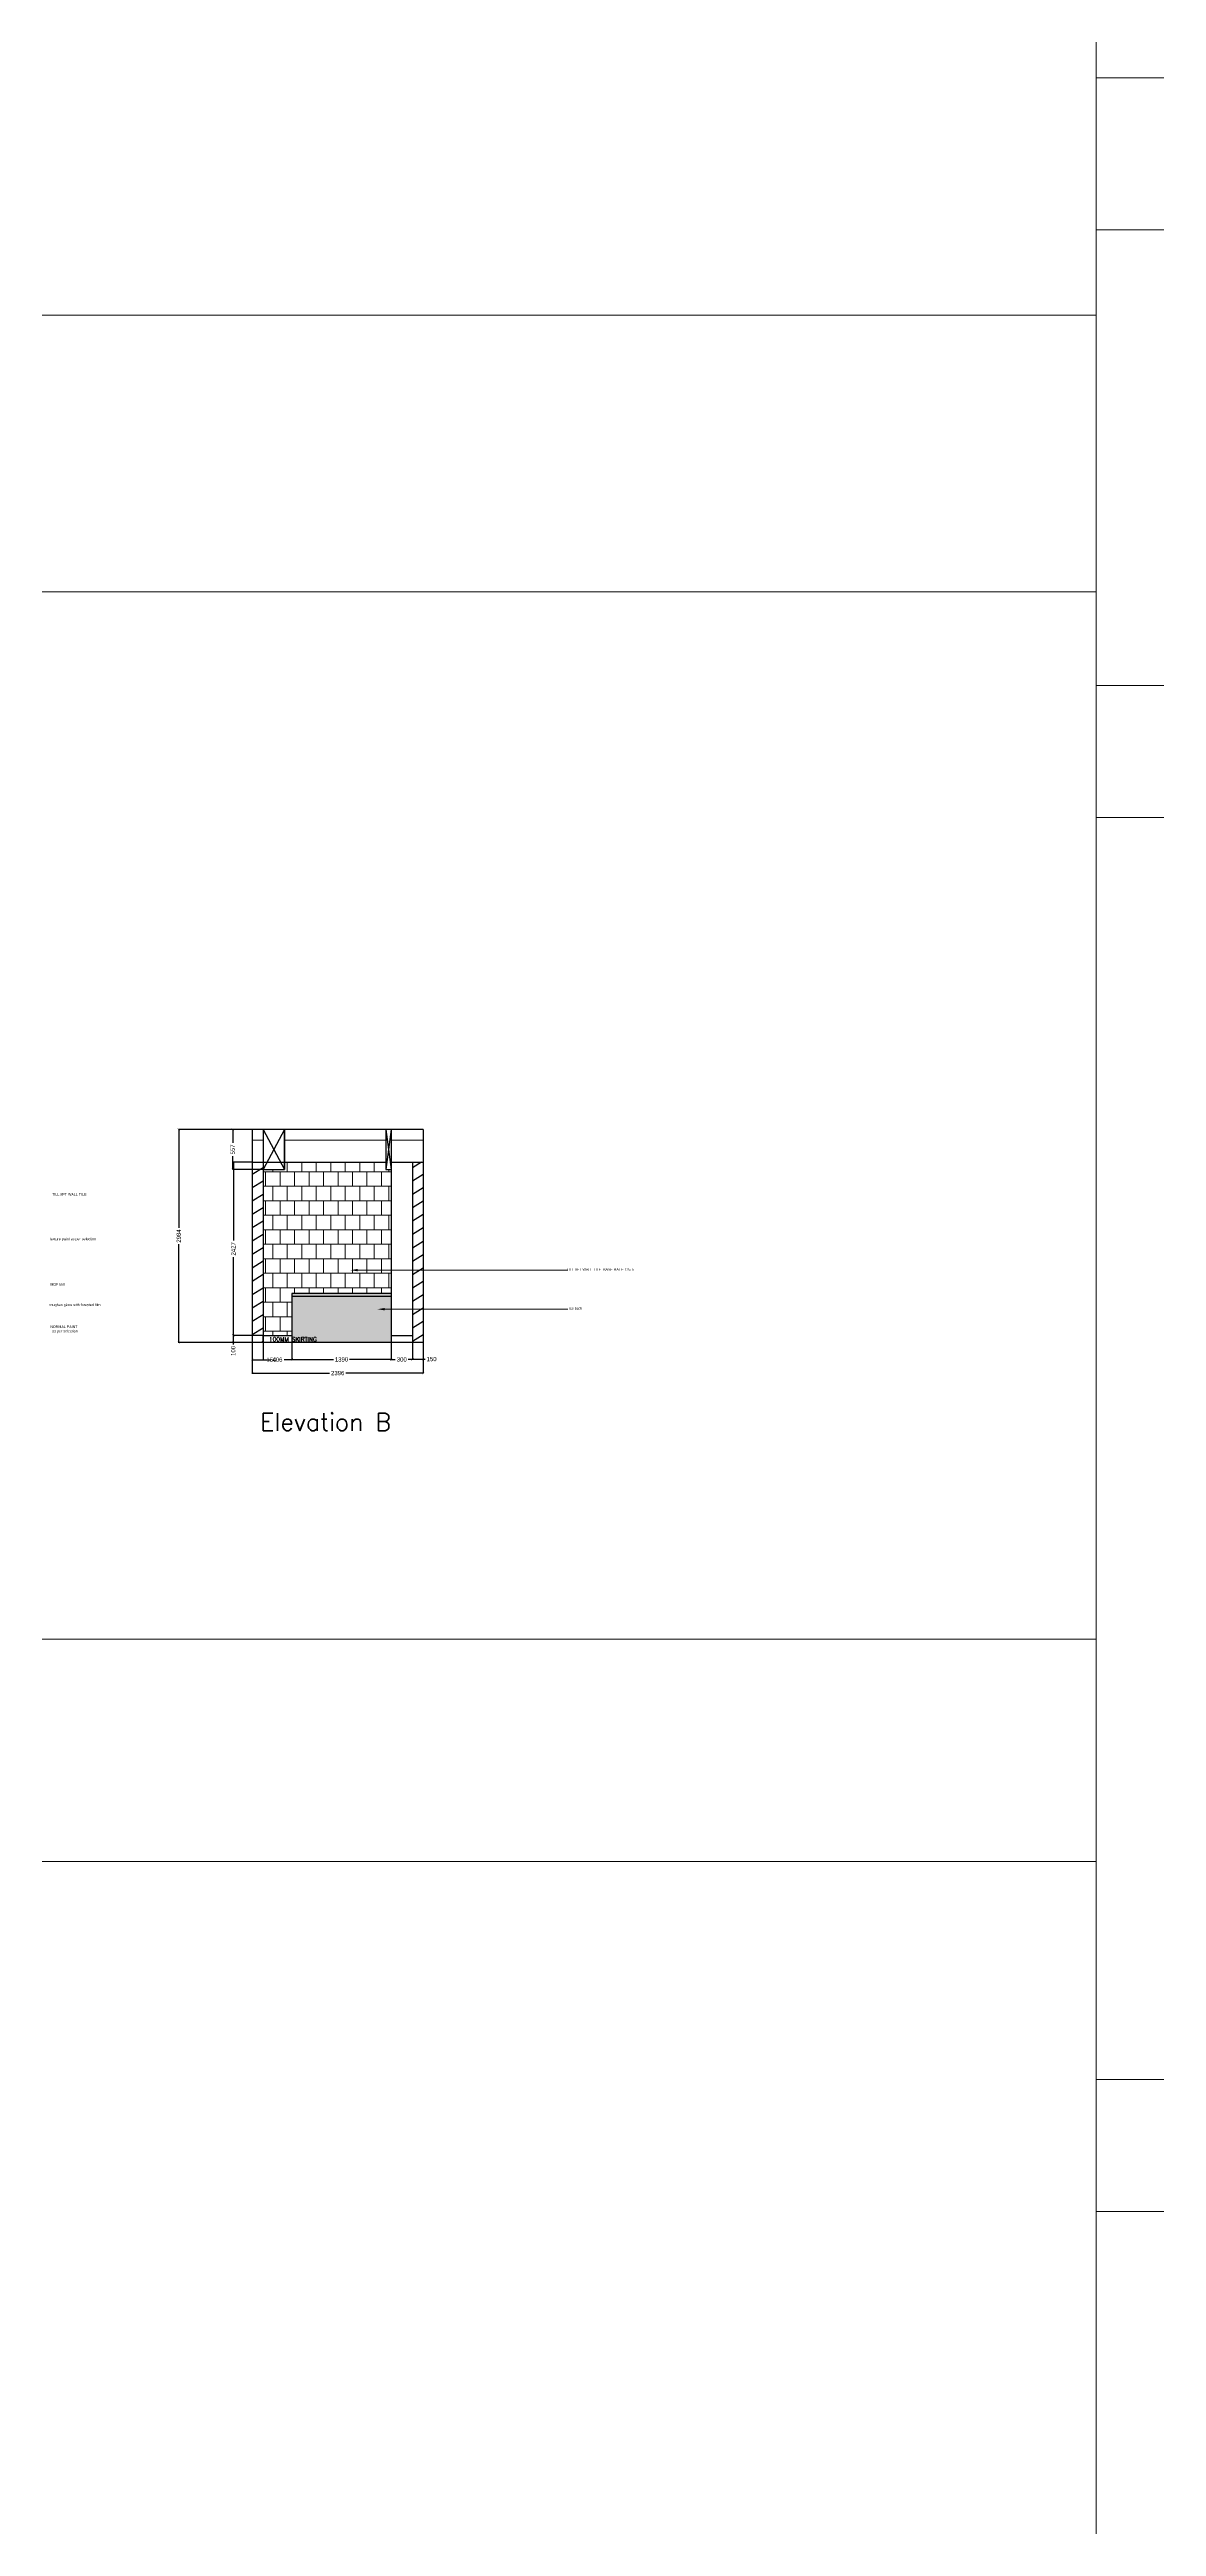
# Model space of a CAD drawing. Header units: millimetres. Extents: x 1464389 to 1998638, y -29162 to 256806.
# Drawn here: x 1551573 to 1567094, y 140105 to 174826 of the extents above; entities that cross this region are included whole.
import ezdxf

# ---------------------------------------------------------------- set-up
doc = ezdxf.new("R2010")
doc.units = ezdxf.units.MM
doc.header["$LTSCALE"] = 15
doc.header["$PDMODE"] = 35
doc.layers.get('0').update_dxf_attribs({"lineweight": 5})
for name, color, linetype, lineweight in [('dimension', 1, 'Continuous', 25), ('false ceiling', 124, 'Continuous', 9), ('Hatch', 252, 'Continuous', 15), ('leader', 10, 'Continuous', 18), ('LS_DR_TEXT', 7, 'Continuous', 13)]:
    doc.layers.add(name, color=color, linetype=linetype, lineweight=lineweight)
doc.layers.add('Layer 1', color=7, linetype='Continuous')
doc.styles.add('ARIAL', font='arial.ttf')
doc.styles.add('ROMANS', font='romans.shx')
doc.dimstyles.new('SC-25', dxfattribs={"dimtxt": 60, "dimasz": 30, "dimexe": 0, "dimexo": 0, "dimgap": 25, "dimtad": 0, "dimdec": 0, "dimzin": 0, "dimdsep": 46, "dimtxsty": 'ARIAL', "dimblk": 'ARCHTICK', "dimcen": 0.09, "dimdle": 3, "dimclrd": 251, "dimclre": 251, "dimclrt": 1, "dimadec": 0, "dimazin": 0, "dimtfac": 1, "dimtdec": 0, "dimtofl": 0, "dimtmove": 0, "dimatfit": 2, "dimfxl": 100, "dimtolj": 1, "dimtzin": 0, "dimarcsym": 0})

# ---------------------------------------------------------------- blocks, each defined once
blk = doc.blocks.new('_ArchTick')
at = {"color": 0, "linetype": 'ByBlock', "const_width": 0.15}
blk.add_lwpolyline([(-0.5, -0.5), (0.5, 0.5)], dxfattribs=at)
blk = doc.blocks.new('*D2208')
at = {"layer": 'Defpoints', "color": 0, "ltscale": 0.25, "transparency": 16777216}
for p in [(1554416, 159686), (1553385, 156702), (1554416, 156702)]:
    blk.add_point(p, dxfattribs=at)
at = {"layer": 'dimension', "color": 251, "lineweight": -2, "ltscale": 0.25, "transparency": 16777216}
for p, q in [((1553385, 159689), (1553385, 158309)), ((1554416, 159686), (1553385, 159686)), ((1553385, 156699), (1553385, 158079)), ((1554416, 156702), (1553385, 156702))]:
    blk.add_line(p, q, dxfattribs=at)
at = {"layer": 'dimension', "color": 251, "lineweight": -2, "ltscale": 0.25, "transparency": 16777216, "xscale": 30, "yscale": 30, "zscale": 30}
for p, rotation in [((1553385, 159686), 90), ((1553385, 156702), 270)]:
    blk.add_blockref('_ArchTick', p, dxfattribs=dict(at, rotation=rotation))
at = {"layer": 'dimension', "color": 1, "ltscale": 0.25, "transparency": 16777216, "insert": (1553385, 158194), "char_height": 60, "attachment_point": 5, "rotation": 90, "style": 'ARIAL'}
blk.add_mtext('\\A1;2984', dxfattribs=at)

msp = doc.modelspace()

# ---------------------------------------------------------------- hatches: boundary and pattern name
at = {"layer": 'Hatch', "ltscale": 0.25, "true_color": 0x939598}
h = msp.add_hatch(color=252, dxfattribs=at)
h.dxf.hatch_style = 1
h.paths.add_polyline_path([(1556362.2, 157347.1), (1554972.1, 157347.1), (1554972.1, 156702.1), (1556362.2, 156702.1)])
h.paths.add_polyline_path([(1556362.2, 157387.1), (1554972.1, 157387.1), (1554972.1, 157347.1), (1556362.2, 157347.1)])

# ---------------------------------------------------------------- linework, layer by layer
msp.add_line((1566247, 232978.4), (1566247, -21144.5))
at = {"ltscale": 0.25}
for p, q in [((1566247, 174429), (1615220.4, 174429)), ((1566247, 172299.6), (1615220.4, 172299.6)), ((1520964.5, 171104.3), (1566247, 171104.3)), ((1520964.5, 167223.6), (1566247, 167223.6)), ((1566247, 165910.7), (1615220.4, 165910.7)), ((1566247, 164060.1), (1615220.4, 164060.1)), ((1566247, 146369.9), (1615220.4, 146369.9)), ((1566247, 144519.3), (1615220.4, 144519.3))]:
    msp.add_line(p, q, dxfattribs=at)
for points in [[(1566247, 152543.6), (1520964.5, 152543.6)], [(1566247, 149424.8), (1520964.5, 149424.8)]]:
    msp.add_lwpolyline(points, dxfattribs=at)
at = {"layer": 'dimension', "color": 251, "ltscale": 0.25}
for p, q in [((1554142.7, 159688.9), (1554142.7, 159498.6)), ((1554566.5, 159685.9), (1554142.7, 159685.9)), ((1554142.7, 159125.7), (1554142.7, 159316)), ((1554566.5, 159128.7), (1554142.7, 159128.7)), ((1554151, 159231.1), (1554151, 158129.9)), ((1554416.5, 159228.1), (1554151, 159228.1)), ((1554151, 156798.5), (1554151, 157899.7)), ((1554148.6, 156805.1), (1554148.6, 156702.1)), ((1554566.5, 156802.1), (1554148.6, 156802.1)), ((1554566.5, 156702.1), (1554148.6, 156702.1)), ((1554148.6, 156702.1), (1554148.6, 156672.1)), ((1554416.5, 156801.5), (1554151, 156801.5)), ((1554416.5, 156702.1), (1554416.5, 156460.4)), ((1554416.5, 156702.1), (1554416.5, 156273)), ((1554566.5, 156702.1), (1554566.5, 156460.4)), ((1554566.5, 156702.1), (1554566.5, 156460.4)), ((1554972.1, 156702.1), (1554972.1, 156460.4)), ((1554972.1, 156702.1), (1554972.1, 156464.1)), ((1556362.2, 156702.1), (1556362.2, 156464.1)), ((1556362.2, 156702.1), (1556362.2, 156464)), ((1556662.2, 156702.1), (1556662.2, 156464)), ((1556662.2, 156702.1), (1556662.2, 156469.5)), ((1556812.2, 156702.1), (1556812.2, 156469.5)), ((1556812.2, 156702.1), (1556812.2, 156273)), ((1554413.5, 156460.4), (1554566.5, 156460.4)), ((1554413.5, 156273), (1555499.3, 156273)), ((1554563.5, 156460.4), (1554676.8, 156460.4)), ((1554566.5, 156460.4), (1554596.5, 156460.4)), ((1554975.1, 156460.4), (1554861.8, 156460.4)), ((1554969.1, 156464.1), (1555555.5, 156464.1)), ((1556815.2, 156273), (1555729.4, 156273)), ((1556365.2, 156464.1), (1555778.8, 156464.1)), ((1556359.2, 156464), (1556421, 156464)), ((1556665.2, 156464), (1556603.3, 156464)), ((1556659.2, 156469.5), (1556812.2, 156469.5)), ((1556812.2, 156469.5), (1556842.2, 156469.5))]:
    msp.add_line(p, q, dxfattribs=at)
at = {"layer": 'false ceiling', "ltscale": 0.25}
for p, q in [((1554416.5, 159538), (1554566.5, 159538)), ((1554866.5, 159538), (1556287.1, 159538)), ((1556362.2, 159538), (1556812.2, 159538))]:
    msp.add_line(p, q, dxfattribs=at)
at = {"layer": 'Hatch', "color": 45, "linetype": 'Continuous', "ltscale": 0.25, "true_color": 0x9e7e67}
for p, q in [((1554566.5, 159094.9), (1556362.2, 159094.9)), ((1554602.1, 158891.7), (1554602.1, 159094.9)), ((1554703.7, 159094.9), (1554703.7, 159128.7)), ((1554805.3, 158891.7), (1554805.3, 159094.9)), ((1554906.9, 159094.9), (1554906.9, 159228.1)), ((1555008.5, 158891.7), (1555008.5, 159094.9)), ((1555110.1, 159094.9), (1555110.1, 159228.1)), ((1555211.7, 158891.7), (1555211.7, 159094.9)), ((1555313.3, 159094.9), (1555313.3, 159228.1)), ((1555414.9, 158891.7), (1555414.9, 159094.9)), ((1555516.5, 159094.9), (1555516.5, 159228.1)), ((1555618.1, 158891.7), (1555618.1, 159094.9)), ((1555719.7, 159094.9), (1555719.7, 159228.1)), ((1555821.3, 158891.7), (1555821.3, 159094.9)), ((1555922.9, 159094.9), (1555922.9, 159228.1)), ((1556024.5, 158891.7), (1556024.5, 159094.9)), ((1556126.1, 159094.9), (1556126.1, 159228.1)), ((1556227.7, 158891.7), (1556227.7, 159094.9)), ((1556329.3, 159094.9), (1556329.3, 159128.7)), ((1554566.5, 158891.7), (1556362.2, 158891.7)), ((1554566.5, 158688.5), (1556362.2, 158688.5)), ((1554602.1, 158485.3), (1554602.1, 158688.5)), ((1554703.7, 158688.5), (1554703.7, 158891.7)), ((1554805.3, 158485.3), (1554805.3, 158688.5)), ((1554906.9, 158688.5), (1554906.9, 158891.7)), ((1555008.5, 158485.3), (1555008.5, 158688.5)), ((1555110.1, 158688.5), (1555110.1, 158891.7)), ((1555211.7, 158485.3), (1555211.7, 158688.5)), ((1555313.3, 158688.5), (1555313.3, 158891.7)), ((1555414.9, 158485.3), (1555414.9, 158688.5)), ((1555516.5, 158688.5), (1555516.5, 158891.7)), ((1555618.1, 158485.3), (1555618.1, 158688.5)), ((1555719.7, 158688.5), (1555719.7, 158891.7)), ((1555821.3, 158485.3), (1555821.3, 158688.5)), ((1555922.9, 158688.5), (1555922.9, 158891.7)), ((1556024.5, 158485.3), (1556024.5, 158688.5)), ((1556126.1, 158688.5), (1556126.1, 158891.7)), ((1556227.7, 158485.3), (1556227.7, 158688.5)), ((1556329.3, 158688.5), (1556329.3, 158891.7)), ((1554566.5, 158485.3), (1556362.2, 158485.3)), ((1554703.7, 158282.1), (1554703.7, 158485.3)), ((1554906.9, 158282.1), (1554906.9, 158485.3)), ((1555110.1, 158282.1), (1555110.1, 158485.3)), ((1555313.3, 158282.1), (1555313.3, 158485.3)), ((1555516.5, 158282.1), (1555516.5, 158485.3)), ((1555719.7, 158282.1), (1555719.7, 158485.3)), ((1555922.9, 158282.1), (1555922.9, 158485.3)), ((1556126.1, 158282.1), (1556126.1, 158485.3)), ((1556329.3, 158282.1), (1556329.3, 158485.3)), ((1554566.5, 158282.1), (1556362.2, 158282.1)), ((1554566.5, 158078.9), (1556362.2, 158078.9)), ((1554602.1, 158078.9), (1554602.1, 158282.1)), ((1554703.7, 157875.7), (1554703.7, 158078.9)), ((1554805.3, 158078.9), (1554805.3, 158282.1)), ((1554906.9, 157875.7), (1554906.9, 158078.9)), ((1555008.5, 158078.9), (1555008.5, 158282.1)), ((1555110.1, 157875.7), (1555110.1, 158078.9)), ((1555211.7, 158078.9), (1555211.7, 158282.1)), ((1555313.3, 157875.7), (1555313.3, 158078.9)), ((1555414.9, 158078.9), (1555414.9, 158282.1)), ((1555516.5, 157875.7), (1555516.5, 158078.9)), ((1555618.1, 158078.9), (1555618.1, 158282.1)), ((1555719.7, 157875.7), (1555719.7, 158078.9)), ((1555821.3, 158078.9), (1555821.3, 158282.1)), ((1555922.9, 157875.7), (1555922.9, 158078.9)), ((1556024.5, 158078.9), (1556024.5, 158282.1)), ((1556126.1, 157875.7), (1556126.1, 158078.9)), ((1556227.7, 158078.9), (1556227.7, 158282.1)), ((1556329.3, 157875.7), (1556329.3, 158078.9)), ((1554566.5, 157875.7), (1556362.2, 157875.7)), ((1554566.5, 157672.5), (1556362.2, 157672.5)), ((1554602.1, 157672.5), (1554602.1, 157875.7)), ((1554703.7, 157469.3), (1554703.7, 157672.5)), ((1554805.3, 157672.5), (1554805.3, 157875.7)), ((1554906.9, 157469.3), (1554906.9, 157672.5)), ((1555008.5, 157672.5), (1555008.5, 157875.7)), ((1555110.1, 157469.3), (1555110.1, 157672.5)), ((1555211.7, 157672.5), (1555211.7, 157875.7)), ((1555313.3, 157469.3), (1555313.3, 157672.5)), ((1555414.9, 157672.5), (1555414.9, 157875.7)), ((1555516.5, 157469.3), (1555516.5, 157672.5)), ((1555618.1, 157672.5), (1555618.1, 157875.7)), ((1555719.7, 157469.3), (1555719.7, 157672.5)), ((1555821.3, 157672.5), (1555821.3, 157875.7)), ((1555922.9, 157469.3), (1555922.9, 157672.5)), ((1556024.5, 157672.5), (1556024.5, 157875.7)), ((1556126.1, 157469.3), (1556126.1, 157672.5)), ((1556227.7, 157672.5), (1556227.7, 157875.7)), ((1556329.3, 157469.3), (1556329.3, 157672.5)), ((1554566.5, 157469.3), (1556362.2, 157469.3)), ((1554602.1, 157266.1), (1554602.1, 157469.3)), ((1554805.3, 157266.1), (1554805.3, 157469.3)), ((1555008.5, 157387.1), (1555008.5, 157469.3)), ((1555211.7, 157387.1), (1555211.7, 157469.3)), ((1555414.9, 157387.1), (1555414.9, 157469.3)), ((1555618.1, 157387.1), (1555618.1, 157469.3)), ((1555821.3, 157387.1), (1555821.3, 157469.3)), ((1556024.5, 157387.1), (1556024.5, 157469.3)), ((1556227.7, 157387.1), (1556227.7, 157469.3)), ((1554566.5, 157266.1), (1554972.1, 157266.1)), ((1554566.5, 157062.9), (1554972.1, 157062.9)), ((1554602.1, 156859.7), (1554602.1, 157062.9)), ((1554703.7, 157062.9), (1554703.7, 157266.1)), ((1554805.3, 156859.7), (1554805.3, 157062.9)), ((1554906.9, 157062.9), (1554906.9, 157266.1)), ((1554566.5, 156859.7), (1554972.1, 156859.7)), ((1554703.7, 156802.1), (1554703.7, 156859.7)), ((1554906.9, 156802.1), (1554906.9, 156859.7))]:
    msp.add_line(p, q, dxfattribs=at)
at = {"layer": 'Layer 1', "ltscale": 0.25}
for p, q in [((1554416.5, 159685.9), (1554416.5, 156702.1)), ((1554566.5, 159685.9), (1554566.5, 156702.1)), ((1554866.5, 159685.9), (1554566.5, 159685.9)), ((1554566.5, 159685.9), (1554566.5, 159538)), ((1554566.5, 159685.9), (1554866.5, 159128.7)), ((1554866.5, 159685.9), (1554566.5, 159128.7)), ((1554866.5, 159128.7), (1554866.5, 159685.9)), ((1556362.2, 159685.9), (1556287.1, 159685.9)), ((1556287.1, 159685.9), (1556287.1, 159685.9)), ((1556287.1, 159685.9), (1556287.1, 159685.9)), ((1556587.1, 159685.9), (1556587.1, 159685.9)), ((1554566.5, 159228.7), (1554566.5, 159128.7)), ((1554566.5, 159228.1), (1554566.5, 159157.7)), ((1554566.5, 159128.7), (1554866.5, 159128.7)), ((1556287.1, 159228.7), (1556287.1, 159228.1)), ((1556287.1, 159128.7), (1556287.1, 159128.7)), ((1556287.1, 159128.7), (1556362.2, 159128.7)), ((1556287.1, 159128.7), (1556287.1, 159128.7))]:
    msp.add_line(p, q, dxfattribs=at)
at = {"layer": 'Layer 1', "color": 18, "ltscale": 0.25, "true_color": 0x000000}
for p, q in [((1556812.2, 159685.9), (1554416.5, 159685.9)), ((1554566.5, 159685.9), (1554566.5, 159128.7)), ((1554866.5, 159685.9), (1554866.5, 159128.7)), ((1556287.1, 159685.9), (1556287.1, 159128.7)), ((1556287.1, 159685.9), (1556362.2, 159128.7)), ((1556362.2, 159685.9), (1556287.1, 159128.7)), ((1556362.2, 159685.9), (1556362.2, 159128.7)), ((1556362.2, 159685.9), (1556362.2, 156702.1)), ((1556812.2, 159685.9), (1556812.2, 156702.1)), ((1554416.5, 159228.1), (1556287.1, 159228.1)), ((1556362.2, 159228.1), (1556362.2, 159128.7)), ((1556362.2, 159228.1), (1556812.2, 159228.1)), ((1556662.2, 159228.1), (1556662.2, 156702.1)), ((1556362.2, 157387.1), (1554972.1, 157387.1)), ((1554972.1, 157387.1), (1554972.1, 156702.1)), ((1556362.2, 157347.1), (1554972.1, 157347.1)), ((1556812.2, 156702.1), (1554416.5, 156702.1)), ((1554566.5, 156702.1), (1554566.5, 156802.1)), ((1554566.5, 156802.1), (1554972.1, 156802.1)), ((1556362.2, 156802.1), (1556662.2, 156802.1))]:
    msp.add_line(p, q, dxfattribs=at)
at = {"layer": 'Layer 1', "color": 8, "linetype": 'Continuous', "ltscale": 0.25}
for p, q in [((1554566.5, 159150.1), (1554416.5, 159056.4)), ((1556788.4, 159228.1), (1556662.2, 159149.3)), ((1556812.2, 159055.8), (1556662.2, 158962.1)), ((1554566.5, 158962.9), (1554416.5, 158869.2)), ((1554566.5, 158775.7), (1554416.5, 158682)), ((1556812.2, 158868.6), (1556662.2, 158774.9)), ((1556812.2, 158681.4), (1556662.2, 158587.7)), ((1554566.5, 158588.5), (1554416.5, 158494.8)), ((1554566.5, 158401.3), (1554416.5, 158307.6)), ((1556812.2, 158494.2), (1556662.2, 158400.5)), ((1554566.5, 158214.2), (1554416.5, 158120.4)), ((1554566.5, 158027), (1554416.5, 157933.2)), ((1556812.2, 158307), (1556662.2, 158213.3)), ((1556812.2, 158119.8), (1556662.2, 158026.1)), ((1554566.5, 157839.8), (1554416.5, 157746)), ((1554566.5, 157652.6), (1554416.5, 157558.8)), ((1556812.2, 157932.7), (1556662.2, 157838.9)), ((1556812.2, 157745.5), (1556662.2, 157651.7)), ((1554566.5, 157465.4), (1554416.5, 157371.6)), ((1556812.2, 157558.3), (1556662.2, 157464.5)), ((1556812.2, 157371.1), (1556662.2, 157277.3)), ((1554566.5, 157278.2), (1554416.5, 157184.4)), ((1554566.5, 157091), (1554416.5, 156997.3)), ((1556812.2, 157183.9), (1556662.2, 157090.1)), ((1556812.2, 156996.7), (1556662.2, 156902.9)), ((1554566.5, 156903.8), (1554416.5, 156810.1)), ((1554566.5, 156716.6), (1554543.3, 156702.1)), ((1556812.2, 156809.5), (1556662.2, 156715.8))]:
    msp.add_line(p, q, dxfattribs=at)
at = {"layer": 'leader', "color": 1, "ltscale": 0.25}
for points in [[(1555893.3, 157716.1), (1558839, 157716.1)], [(1556270.4, 157168.7), (1558839, 157168.7)]]:
    msp.add_lwpolyline(points, dxfattribs=at)
for points in [[(1555893.3, 157699.4), (1555793.3, 157716.1), (1555893.3, 157732.7)], [(1556270.4, 157152), (1556170.4, 157168.7), (1556270.4, 157185.3)]]:
    msp.add_solid(points, dxfattribs=at)

# ---------------------------------------------------------------- block references
at = {"layer": 'dimension', "color": 251, "ltscale": 0.25, "xscale": 30, "yscale": 30, "zscale": 30}
for p, rotation in [((1554142.7, 159685.9), 90), ((1554142.7, 159128.7), 270), ((1554151, 159228.1), 90), ((1554148.6, 156802.1), 90), ((1554148.6, 156702.1), 270), ((1554151, 156801.5), 270), ((1554416.5, 156460.4), 180), ((1554416.5, 156273), 180), ((1554566.5, 156460.4), 180), ((1554972.1, 156464.1), 180), ((1556362.2, 156464), 180), ((1556662.2, 156469.5), 180)]:
    msp.add_blockref('_ArchTick', p, dxfattribs=dict(at, rotation=rotation))
for p in [(1554566.5, 156460.4), (1554972.1, 156460.4), (1556362.2, 156464.1), (1556662.2, 156464), (1556812.2, 156469.5), (1556812.2, 156273)]:
    msp.add_blockref('_ArchTick', p, dxfattribs=at)

# ---------------------------------------------------------------- texts
at = {"layer": 'dimension', "color": 1, "ltscale": 0.25, "char_height": 60, "attachment_point": 5, "rotation": 90, "style": 'ARIAL'}
for s, insert in [('\\A1;557', (1554142.7, 159407.3)), ('\\A1;2427', (1554151, 158014.8)), ('\\A1;100', (1554148.6, 156583.7))]:
    msp.add_mtext(s, dxfattribs=dict(at, insert=insert))
at = {"layer": 'dimension', "color": 1, "ltscale": 0.25, "char_height": 60, "attachment_point": 5, "style": 'ARIAL'}
for s, insert in [('\\A1;150', (1554684.9, 156460.4)), ('\\A1;406', (1554769.3, 156460.4)), ('\\A1;2396', (1555614.3, 156273)), ('\\A1;1390', (1555667.1, 156464.1)), ('\\A1;300', (1556512.2, 156464)), ('\\A1;150', (1556930.5, 156469.5))]:
    msp.add_mtext(s, dxfattribs=dict(at, insert=insert))
at = {"layer": 'Layer 1', "ltscale": 0.25, "style": 'ROMANS'}
msp.add_text('Elevation B', height=244.532, dxfattribs=at).set_placement((1554528.1, 155465.6))
at = {"layer": 'LS_DR_TEXT', "style": 'ARIAL'}
for s, p in [('TILL 8FT WALL TILE', (1551610.4, 158758.7)), ('texture paint as per selection', (1551575.6, 158135.8)), ('TILL 8FT WALL TILE  BASE RATE 125 n', (1558825.6, 157706.7)), ('MDF trim', (1551585.4, 157499)), ('toughen glass with forested film', (1551573.7, 157211.5)), ('NORMAL PAINT', (1551583.6, 156904)), ('ice bath', (1558859.8, 157161.6)), ('as per selection', (1551611.5, 156843.2))]:
    msp.add_text(s, height=36.48, dxfattribs=at).set_placement(p)
at = {"layer": 'LS_DR_TEXT', "ltscale": 0.25, "insert": (1554602.9, 156777.4), "char_height": 60, "attachment_point": 1, "style": 'ROMANS'}
msp.add_mtext_dynamic_manual_height_columns('\\pxqc;100MM SKIRTING', width=765.98, gutter_width=375, heights=[0], dxfattribs=at)

# ---------------------------------------------------------------- dimensions: what is measured, and where the dimension line sits
at = {"layer": 'dimension', "ltscale": 0.25}
dim = msp.add_linear_dim(base=(1553384.7, 156702.1), p1=(1554416.5, 159685.9), p2=(1554416.5, 156702.1), angle=90, dimstyle='SC-25', dxfattribs=at)
dim.commit()
dim.dimension.update_dxf_attribs({"geometry": '*D2208', "text_midpoint": (1553384.7, 158194)})

doc.saveas('drawing.dxf')
